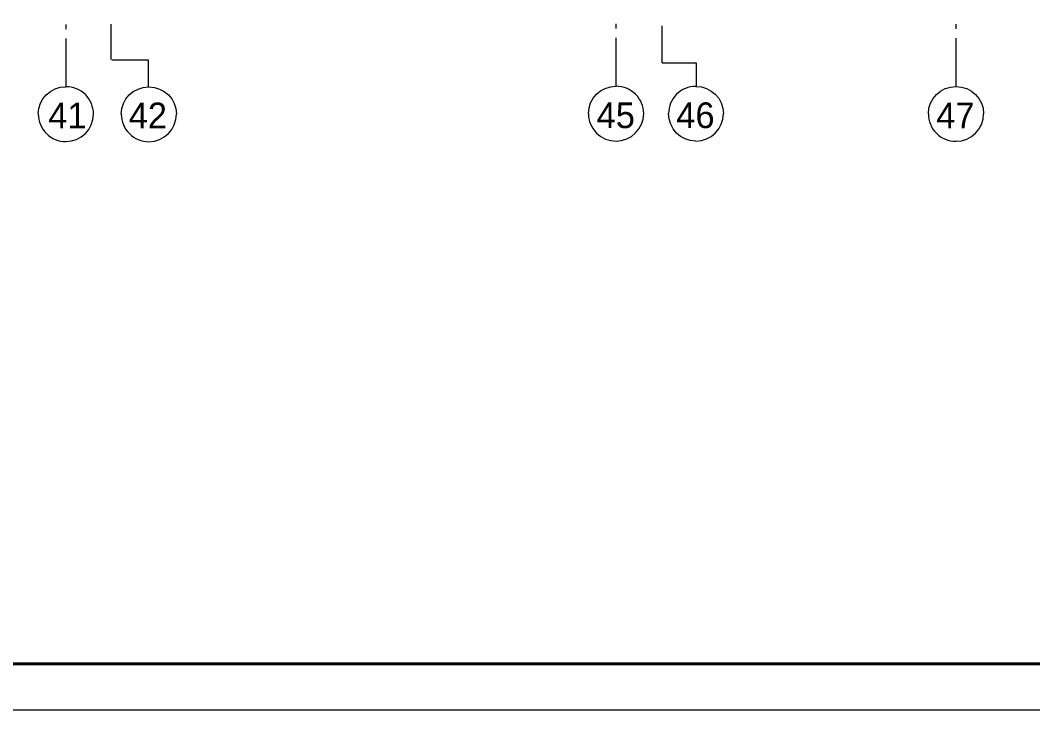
# Model space of a CAD drawing. Header units: millimetres. Extents: x -135211 to 49383, y -8033 to 228499.
# Drawn here: x -44589 to -33561, y -8033 to -521 of the extents above; entities that cross this region are included whole.
import ezdxf

# ---------------------------------------------------------------- set-up
doc = ezdxf.new("R2010")
doc.units = ezdxf.units.MM
doc.layers.add('PDF _Геометрия', color=7, linetype='Continuous', true_color=0x1d1d1d)
doc.layers.add('PDF _Текст', color=7, linetype='Continuous')

msp = doc.modelspace()

# ---------------------------------------------------------------- linework, layer by layer
at = {"layer": 'PDF _Геометрия', "color": 7, "lineweight": 40}
msp.add_lwpolyline([(-131209.583979415, 75559.17686692398), (44580.71092784949, 75559.17686692398), (44580.71092784949, -7533.461401820759), (-131209.583979415, -7533.461401820759)], dxfattribs=at)
at = {"layer": 'PDF _Геометрия', "color": 7, "lineweight": 9}
for points in [[(-44089.72176445888, -617.1557046802873), (-44089.72176445888, -566.3103566748559)], [(-43598.3756106127, -948.6469370345194), (-43598.3756106127, -563.8219163879876)], [(-38097.05349522806, -612.1048550570576), (-38097.05349522806, -561.3391703390298)], [(-37596.93330292037, -985.3503727407669), (-37596.93330292037, -582.9608113920594)], [(-34394.40926445879, -614.3072559008351), (-34394.40926445879, -563.3886575483912)], [(-44089.72176445888, -1248.090760793061), (-44089.72176445888, -718.8517368309604)], [(-38097.05349522806, -1242.872284516115), (-38097.05349522806, -713.6362128230967)], [(-34394.40926445879, -1245.381748334145), (-34394.40926445879, -716.1503692746555)], [(-43592.92272804254, -953.6627307541439), (-43194.76984138195, -953.6627307541439), (-43194.76984138195, -1245.792511707196)], [(-37596.44211825189, -985.5266835340453), (-37228.42368753575, -985.5266835340453), (-37228.42368753575, -1243.432845674124)]]:
    msp.add_lwpolyline(points, dxfattribs=at)
for points in [[(-44392.63043245005, -1542.52774008747, 0.4174391714041512), (-44092.01744735113, -1843.140730671993, 0.4119486830291172), (-43791.40445676657, -1542.52774008747, 0.4145858580840325), (-44092.01744735113, -1245.750425828116)], [(-38399.87189564819, -1537.422052998385, 0.4173255331017393), (-38099.00966418016, -1838.284284466568, 0.411880995549996), (-37798.73618753575, -1537.422052998385, 0.4151014053228138), (-38099.00966418016, -1241.247032224871)], [(-43488.88799115796, -1543.883376242172, 0.4171353670252331), (-43188.00726864046, -1844.764093218646, 0.4119785640966439), (-42887.6784952281, -1543.883376242172)], [(-34697.45207372693, -1539.567513807709, 0.4174238813755695), (-34396.46918085308, -1840.550406681933, 0.411775765959861), (-34096.09195676648, -1539.567513807709)]]:
    msp.add_lwpolyline(points, format="xyb", dxfattribs=at)
at = {"layer": 'PDF _Геометрия', "color": 7, "lineweight": 18}
msp.add_lwpolyline([(-133207.6304183057, -8033.30721817563), (45076.57221265367, -8033.30721817563)], dxfattribs=at)
at = {"layer": 'PDF _Геометрия', "color": 7, "lineweight": 9}
for centre, radius, start, end in [((-37232.57001237106, -1536.81067002866), 294.693538804286, 89.64700801430862, 180.2391897360813), ((-37231.60059632322, -1537.194760699972), 301.4954038399996, 270.1607998472285, 359.8391990271127)]:
    msp.add_arc(centre, radius, start, end, dxfattribs=at)
for points in [[(-44392.63043245002, -1542.52774008747), (-44392.63043245002, -1377.406218654922), (-44261.52642002226, -1245.750425828116), (-44092.01744735113, -1245.750425828116)], [(-43488.8879911578, -1543.883376242172), (-43488.8879911578, -1378.754223020702), (-43357.56280876715, -1247.986397849936), (-43188.00726864046, -1247.986397849936)], [(-43188.00726864046, -1247.986397849936), (-43022.88353461609, -1247.986397849936), (-42887.6784952281, -1378.754223020702), (-42887.6784952281, -1543.883376242172)], [(-38399.87189564828, -1537.422052998385), (-38399.87189564828, -1372.35766542471), (-38268.75554962143, -1241.247032224871), (-38099.00966418016, -1241.247032224871)], [(-37230.75445457162, -1242.122723951988), (-37065.36975070187, -1242.122723951988), (-36930.10637984343, -1373.250325427361), (-36930.10637984343, -1538.040908374855)], [(-34697.45207372708, -1539.567513807709), (-34697.45207372708, -1374.783417386286), (-34566.11052095833, -1243.447799148905), (-34396.46918085308, -1243.447799148905)], [(-34396.46918085308, -1243.447799148905), (-34231.68508443167, -1243.447799148905), (-34096.09195676648, -1374.783417386286), (-34096.09195676648, -1539.567513807709)], [(-37230.75445457162, -1838.688977196445), (-37395.54503751911, -1838.688977196445), (-37527.26098326533, -1703.425612244605), (-37527.26098326533, -1538.040908374855)]]:
    msp.add_open_spline(points, degree=3, dxfattribs=at)

# ---------------------------------------------------------------- texts
at = {"layer": 'PDF _Текст', "char_height": 280.2619680032936, "attachment_point": 4, "style": ''}
for s, insert in [('41', (-44284.1824475641, -1558.694478017478)), ('42', (-43407.89823331209, -1558.694478017478)), ('45', (-38311.08405209451, -1558.694478017478)), ('46', (-37443.27459008411, -1558.694478017478)), ('47', (-34611.2345948033, -1558.694478017478))]:
    msp.add_mtext(s, dxfattribs=dict(at, insert=insert))

doc.saveas('drawing.dxf')
